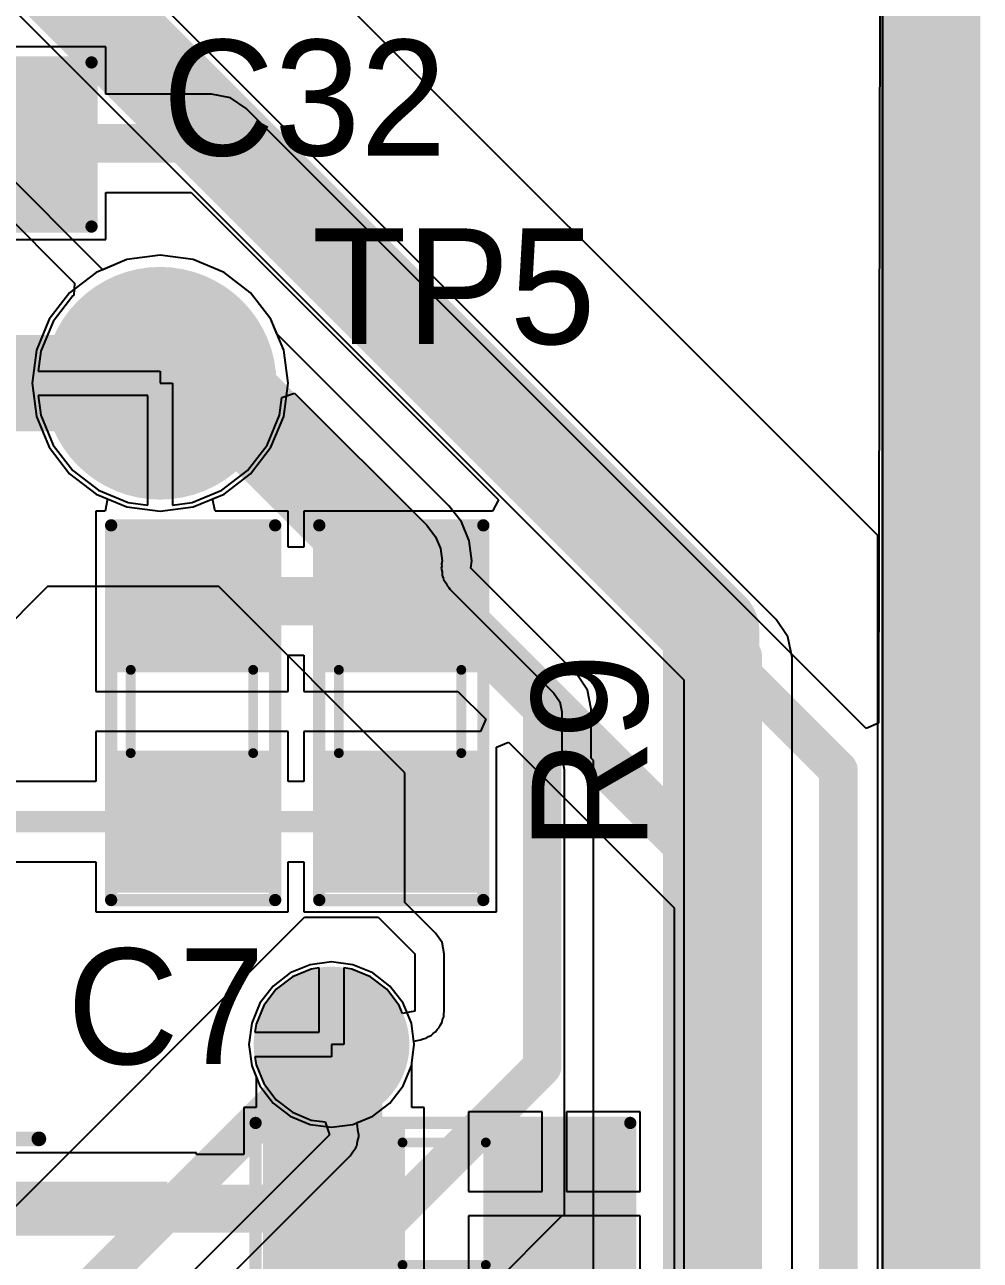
# Model space of a CAD drawing. Header units: millimetres. Extents: x -51 to 108, y 36 to 112.
# Drawn here: x 97.63 to 107.54, y 71.02 to 83.83 of the extents above; entities that cross this region are included whole.
import ezdxf

# ---------------------------------------------------------------- set-up
doc = ezdxf.new("R2010")
doc.units = ezdxf.units.MM
for name, color, linetype in [('BottomLayer', 5, 'Continuous'), ('BottomSolder', 6, 'Continuous'), ('InternalPlane1', 76, 'Continuous'), ('MidLayer1', 16, 'Continuous'), ('PadHoleLayer', 156, 'Continuous'), ('TopLayer', 1, 'Continuous'), ('TopOverlay', 2, 'Continuous'), ('TopSolder', 216, 'Continuous'), ('ViaHoleLayer', 16, 'Continuous')]:
    doc.layers.add(name, color=color, linetype=linetype)

# ---------------------------------------------------------------- blocks, each defined once
blk = doc.blocks.new('SM_0805_5')
at = {"layer": 'TopLayer'}
for points in [[(-1.778, -0.6985), (-0.508, -0.6985), (-1.778, 0.6985), (-0.508, 0.6985)], [(0.508, -0.6985), (1.778, -0.6985), (0.508, 0.6985), (1.778, 0.6985)]]:
    blk.add_solid(points, dxfattribs=at)
at = {"layer": 'TopOverlay'}
for points, const_width in [([(-1.9558, 0.8382), (1.9304, 0.8382)], 0.127), ([(-1.9558, -0.8635999999999999), (-1.9558, 0.8382)], 0.127), ([(1.9304, -0.8635999999999999), (1.9304, 0.8382)], 0.127), ([(-0.4318, 0.635), (0.4318, 0.635)], 0.1016), ([(-0.4318, -0.635), (0.4318, -0.635)], 0.1016), ([(-1.9558, -0.8635999999999999), (1.9304, -0.8635999999999999)], 0.127)]:
    blk.add_lwpolyline(points, dxfattribs=dict(at, const_width=const_width))
for points, const_width in [([(-1.98755, 0.8382, 1), (-1.92405, 0.8382, 1)], 0.0635), ([(-1.98755, 0.8382, 1), (-1.92405, 0.8382, 1)], 0.0635), ([(1.89865, 0.8382, 1), (1.96215, 0.8382, 1)], 0.0635), ([(1.89865, 0.8382, 1), (1.96215, 0.8382, 1)], 0.0635), ([(-0.4572, 0.635, 1), (-0.4064, 0.635, 1)], 0.0508), ([(0.4064, 0.635, 1), (0.4572, 0.635, 1)], 0.0508), ([(-0.4572, -0.635, 1), (-0.4064, -0.635, 1)], 0.0508), ([(0.4064, -0.635, 1), (0.4572, -0.635, 1)], 0.0508), ([(-1.98755, -0.8635999999999999, 1), (-1.92405, -0.8635999999999999, 1)], 0.0635), ([(-1.98755, -0.8635999999999999, 1), (-1.92405, -0.8635999999999999, 1)], 0.0635), ([(1.89865, -0.8635999999999999, 1), (1.96215, -0.8635999999999999, 1)], 0.0635), ([(1.89865, -0.8635999999999999, 1), (1.96215, -0.8635999999999999, 1)], 0.0635)]:
    blk.add_lwpolyline(points, format="xyb", close=True, dxfattribs=dict(at, const_width=const_width))
at = {"layer": 'TopSolder'}
for points in [[(-1.8796, -0.8000999999999999), (-0.4064, -0.8000999999999999), (-1.8796, 0.8000999999999999), (-0.4064, 0.8000999999999999)], [(0.4064, -0.8000999999999999), (1.8796, -0.8000999999999999), (0.4064, 0.8000999999999999), (1.8796, 0.8000999999999999)]]:
    blk.add_solid(points, dxfattribs=at)
blk = doc.blocks.new('SM_0805_7')
at = {"layer": 'TopLayer'}
for points in [[(-1.778, -0.6985), (-0.508, -0.6985), (-1.778, 0.6985), (-0.508, 0.6985)], [(0.508, -0.6985), (1.778, -0.6985), (0.508, 0.6985), (1.778, 0.6985)]]:
    blk.add_solid(points, dxfattribs=at)
at = {"layer": 'TopOverlay'}
for points, const_width in [([(-1.9558, 0.8382), (1.9304, 0.8382)], 0.127), ([(-1.9558, 0.8382), (-1.9558, -0.8635999999999999)], 0.127), ([(1.9304, 0.8382), (1.9304, -0.8635999999999999)], 0.127), ([(-0.4318, 0.635), (0.4318, 0.635)], 0.1016), ([(-0.4318, -0.635), (0.4318, -0.635)], 0.1016), ([(-1.9558, -0.8635999999999999), (1.9304, -0.8635999999999999)], 0.127)]:
    blk.add_lwpolyline(points, dxfattribs=dict(at, const_width=const_width))
for points, const_width in [([(-1.98755, 0.8382, 1), (-1.92405, 0.8382, 1)], 0.0635), ([(-1.98755, 0.8382, 1), (-1.92405, 0.8382, 1)], 0.0635), ([(1.89865, 0.8382, 1), (1.96215, 0.8382, 1)], 0.0635), ([(1.89865, 0.8382, 1), (1.96215, 0.8382, 1)], 0.0635), ([(-0.4572, 0.635, 1), (-0.4064, 0.635, 1)], 0.0508), ([(0.4064, 0.635, 1), (0.4572, 0.635, 1)], 0.0508), ([(-0.4572, -0.635, 1), (-0.4064, -0.635, 1)], 0.0508), ([(0.4064, -0.635, 1), (0.4572, -0.635, 1)], 0.0508), ([(-1.98755, -0.8635999999999999, 1), (-1.92405, -0.8635999999999999, 1)], 0.0635), ([(-1.98755, -0.8635999999999999, 1), (-1.92405, -0.8635999999999999, 1)], 0.0635), ([(1.89865, -0.8635999999999999, 1), (1.96215, -0.8635999999999999, 1)], 0.0635), ([(1.89865, -0.8635999999999999, 1), (1.96215, -0.8635999999999999, 1)], 0.0635)]:
    blk.add_lwpolyline(points, format="xyb", close=True, dxfattribs=dict(at, const_width=const_width))
at = {"layer": 'TopSolder'}
for points in [[(-1.8796, -0.8000999999999999), (-0.4064, -0.8000999999999999), (-1.8796, 0.8000999999999999), (-0.4064, 0.8000999999999999)], [(0.4064, -0.8000999999999999), (1.8796, -0.8000999999999999), (0.4064, 0.8000999999999999), (1.8796, 0.8000999999999999)]]:
    blk.add_solid(points, dxfattribs=at)
blk = doc.blocks.new('SM_0805_32')
at = {"layer": 'TopLayer'}
for points in [[(-1.778, -0.6985), (-0.508, -0.6985), (-1.778, 0.6985), (-0.508, 0.6985)], [(0.508, -0.6985), (1.778, -0.6985), (0.508, 0.6985), (1.778, 0.6985)]]:
    blk.add_solid(points, dxfattribs=at)
at = {"layer": 'TopOverlay'}
for points, const_width in [([(-1.9558, 0.8382), (1.9304, 0.8382)], 0.127), ([(-1.9558, -0.8635999999999999), (-1.9558, 0.8382)], 0.127), ([(1.9304, -0.8635999999999999), (1.9304, 0.8382)], 0.127), ([(-0.4318, 0.635), (0.4318, 0.635)], 0.1016), ([(-0.4318, -0.635), (0.4318, -0.635)], 0.1016), ([(-1.9558, -0.8635999999999999), (1.9304, -0.8635999999999999)], 0.127)]:
    blk.add_lwpolyline(points, dxfattribs=dict(at, const_width=const_width))
for points, const_width in [([(-1.98755, 0.8382, 1), (-1.92405, 0.8382, 1)], 0.0635), ([(-1.98755, 0.8382, 1), (-1.92405, 0.8382, 1)], 0.0635), ([(1.89865, 0.8382, 1), (1.96215, 0.8382, 1)], 0.0635), ([(1.89865, 0.8382, 1), (1.96215, 0.8382, 1)], 0.0635), ([(-0.4572, 0.635, 1), (-0.4064, 0.635, 1)], 0.0508), ([(0.4064, 0.635, 1), (0.4572, 0.635, 1)], 0.0508), ([(-0.4572, -0.635, 1), (-0.4064, -0.635, 1)], 0.0508), ([(0.4064, -0.635, 1), (0.4572, -0.635, 1)], 0.0508), ([(-1.98755, -0.8635999999999999, 1), (-1.92405, -0.8635999999999999, 1)], 0.0635), ([(-1.98755, -0.8635999999999999, 1), (-1.92405, -0.8635999999999999, 1)], 0.0635), ([(1.89865, -0.8635999999999999, 1), (1.96215, -0.8635999999999999, 1)], 0.0635), ([(1.89865, -0.8635999999999999, 1), (1.96215, -0.8635999999999999, 1)], 0.0635)]:
    blk.add_lwpolyline(points, format="xyb", close=True, dxfattribs=dict(at, const_width=const_width))
at = {"layer": 'TopSolder'}
for points in [[(-1.8796, -0.8000999999999999), (-0.4064, -0.8000999999999999), (-1.8796, 0.8000999999999999), (-0.4064, 0.8000999999999999)], [(0.4064, -0.8000999999999999), (1.8796, -0.8000999999999999), (0.4064, 0.8000999999999999), (1.8796, 0.8000999999999999)]]:
    blk.add_solid(points, dxfattribs=at)
blk = doc.blocks.new('SM_0805_77')
at = {"layer": 'TopLayer'}
for points in [[(-1.778, -0.6985), (-0.508, -0.6985), (-1.778, 0.6985), (-0.508, 0.6985)], [(0.508, -0.6985), (1.778, -0.6985), (0.508, 0.6985), (1.778, 0.6985)]]:
    blk.add_solid(points, dxfattribs=at)
at = {"layer": 'TopOverlay'}
for points, const_width in [([(-1.9558, 0.8382), (1.9304, 0.8382)], 0.127), ([(-1.9558, 0.8382), (-1.9558, -0.8635999999999999)], 0.127), ([(1.9304, 0.8382), (1.9304, -0.8635999999999999)], 0.127), ([(-0.4318, 0.635), (0.4318, 0.635)], 0.1016), ([(-0.4318, -0.635), (0.4318, -0.635)], 0.1016), ([(-1.9558, -0.8635999999999999), (1.9304, -0.8635999999999999)], 0.127)]:
    blk.add_lwpolyline(points, dxfattribs=dict(at, const_width=const_width))
for points, const_width in [([(-1.98755, 0.8382, 1), (-1.92405, 0.8382, 1)], 0.0635), ([(-1.98755, 0.8382, 1), (-1.92405, 0.8382, 1)], 0.0635), ([(1.89865, 0.8382, 1), (1.96215, 0.8382, 1)], 0.0635), ([(1.89865, 0.8382, 1), (1.96215, 0.8382, 1)], 0.0635), ([(-0.4572, 0.635, 1), (-0.4064, 0.635, 1)], 0.0508), ([(0.4064, 0.635, 1), (0.4572, 0.635, 1)], 0.0508), ([(-0.4572, -0.635, 1), (-0.4064, -0.635, 1)], 0.0508), ([(0.4064, -0.635, 1), (0.4572, -0.635, 1)], 0.0508), ([(-1.98755, -0.8635999999999999, 1), (-1.92405, -0.8635999999999999, 1)], 0.0635), ([(-1.98755, -0.8635999999999999, 1), (-1.92405, -0.8635999999999999, 1)], 0.0635), ([(1.89865, -0.8635999999999999, 1), (1.96215, -0.8635999999999999, 1)], 0.0635), ([(1.89865, -0.8635999999999999, 1), (1.96215, -0.8635999999999999, 1)], 0.0635)]:
    blk.add_lwpolyline(points, format="xyb", close=True, dxfattribs=dict(at, const_width=const_width))
at = {"layer": 'TopSolder'}
for points in [[(-1.8796, -0.8000999999999999), (-0.4064, -0.8000999999999999), (-1.8796, 0.8000999999999999), (-0.4064, 0.8000999999999999)], [(0.4064, -0.8000999999999999), (1.8796, -0.8000999999999999), (0.4064, 0.8000999999999999), (1.8796, 0.8000999999999999)]]:
    blk.add_solid(points, dxfattribs=at)
blk = doc.blocks.new('TP1_98')
at = {"layer": 'BottomLayer', "const_width": 1.016}
blk.add_lwpolyline([(-0.508, 0, 1), (0.508, 0, 1)], format="xyb", close=True, dxfattribs=at)
at = {"layer": 'BottomSolder', "const_width": 1.1176}
blk.add_lwpolyline([(-0.5588, 0, 1), (0.5588, 0, 1)], format="xyb", close=True, dxfattribs=at)
at = {"layer": 'InternalPlane1', "const_width": 0.9524999999999999}
blk.add_lwpolyline([(-0.47625, 0, 1), (0.47625, 0, 1)], format="xyb", close=True, dxfattribs=at)
at = {"layer": 'MidLayer1', "const_width": 1.016}
blk.add_lwpolyline([(-0.508, 0, 1), (0.508, 0, 1)], format="xyb", close=True, dxfattribs=at)
at = {"layer": 'PadHoleLayer', "const_width": 0.4445}
blk.add_lwpolyline([(-0.22225, 0, 1), (0.22225, 0, 1)], format="xyb", close=True, dxfattribs=at)
at = {"layer": 'TopLayer', "const_width": 1.016}
blk.add_lwpolyline([(-0.508, 0, 1), (0.508, 0, 1)], format="xyb", close=True, dxfattribs=at)
at = {"layer": 'TopOverlay'}
for points, const_width in [([(1.1178794, 0, 1), (-1.1178794, 0, 1)], 0.1778), ([(-1.1623294, 0, 1), (-1.0734294, 0, 1)], 0.0889), ([(1.0734294, 0, 1), (1.1623294, 0, 1)], 0.0889)]:
    blk.add_lwpolyline(points, format="xyb", close=True, dxfattribs=dict(at, const_width=const_width))
at = {"layer": 'TopSolder', "const_width": 1.1176}
blk.add_lwpolyline([(-0.5588, 0, 1), (0.5588, 0, 1)], format="xyb", close=True, dxfattribs=at)
blk = doc.blocks.new('D8_101')
at = {"layer": 'TopLayer'}
for points in [[(-3.4544, 1.6256), (-1.4732, 1.6256), (-3.4544, 2.1844), (-1.4732, 2.1844)], [(1.4732, 1.6256), (3.4544, 1.6256), (1.4732, 2.1844), (3.4544, 2.1844)], [(-3.4544, 0.3556), (-1.4732, 0.3556), (-3.4544, 0.9144), (-1.4732, 0.9144)], [(1.4732, 0.3556), (3.4544, 0.3556), (1.4732, 0.9144), (3.4544, 0.9144)], [(-3.4544, -0.9144), (-1.4732, -0.9144), (-3.4544, -0.3556), (-1.4732, -0.3556)], [(1.4732, -0.9144), (3.4544, -0.9144), (1.4732, -0.3556), (3.4544, -0.3556)], [(-3.4544, -2.1844), (-1.4732, -2.1844), (-3.4544, -1.6256), (-1.4732, -1.6256)], [(1.4732, -2.1844), (3.4544, -2.1844), (1.4732, -1.6256), (3.4544, -1.6256)]]:
    blk.add_solid(points, dxfattribs=at)
at = {"layer": 'TopOverlay'}
for p, q in [((-3.0353, 3.39479128), (-2.18890596, 2.54839724)), ((-3.0353, 2.54839724), (-2.18890596, 3.39479128)), ((-2.61210298, 2.54839724), (-2.61210298, 3.39479128)), ((-3.0353, 2.97159426), (-2.18890596, 2.97159426))]:
    blk.add_line(p, q, dxfattribs=at)
at = {"layer": 'TopOverlay', "const_width": 0.1524}
for points in [[(-2.1209, 2.6289), (2.1209, 2.6289)], [(-2.1209, -2.6289), (2.1209, -2.6289)]]:
    blk.add_lwpolyline(points, dxfattribs=at)
at = {"layer": 'TopOverlay', "const_width": 0.0762}
for points in [[(-2.159, 2.6289, 1), (-2.0828, 2.6289, 1)], [(2.0828, 2.6289, 1), (2.159, 2.6289, 1)], [(-2.159, -2.6289, 1), (-2.0828, -2.6289, 1)], [(2.0828, -2.6289, 1), (2.159, -2.6289, 1)]]:
    blk.add_lwpolyline(points, format="xyb", close=True, dxfattribs=at)
at = {"layer": 'TopSolder'}
for points in [[(-3.4544, 1.6256), (-1.4732, 1.6256), (-3.4544, 2.1844), (-1.4732, 2.1844)], [(1.4732, 1.6256), (3.4544, 1.6256), (1.4732, 2.1844), (3.4544, 2.1844)], [(-3.4544, 0.3556), (-1.4732, 0.3556), (-3.4544, 0.9144), (-1.4732, 0.9144)], [(1.4732, 0.3556), (3.4544, 0.3556), (1.4732, 0.9144), (3.4544, 0.9144)], [(-3.4544, -0.9144), (-1.4732, -0.9144), (-3.4544, -0.3556), (-1.4732, -0.3556)], [(1.4732, -0.9144), (3.4544, -0.9144), (1.4732, -0.3556), (3.4544, -0.3556)], [(-3.4544, -2.1844), (-1.4732, -2.1844), (-3.4544, -1.6256), (-1.4732, -1.6256)], [(1.4732, -2.1844), (3.4544, -2.1844), (1.4732, -1.6256), (3.4544, -1.6256)]]:
    blk.add_solid(points, dxfattribs=at)

msp = doc.modelspace()

# ---------------------------------------------------------------- linework, layer by layer
at = {"layer": 'BottomLayer'}
for p, q in [((106.5276, 88.29039999999999), (106.5276, 59.3598)), ((105.42552702, 77.66332702), (96.78952702, 86.29932701999999)), ((96.16071953999999, 85.34202642), (104.46822642, 77.03451953999999)), ((98.69105483999999, 81.39372596), (98.3709234, 81.26112271999999)), ((99.0346, 81.43895574), (98.69105483999999, 81.39372596)), ((99.37814515999999, 81.39372596), (99.0346, 81.43895574)), ((99.6982766, 81.26112271999999), (99.37814515999999, 81.39372596)), ((98.3709234, 81.26112271999999), (98.09601665999999, 81.05018333999999)), ((99.97318333999999, 81.05018333999999), (99.6982766, 81.26112271999999)), ((98.09601665999999, 81.05018333999999), (97.88507727999999, 80.7752766)), ((100.18412272, 80.7752766), (99.97318333999999, 81.05018333999999)), ((97.88507727999999, 80.7752766), (97.75247404, 80.45514516)), ((100.31672596, 80.45514516), (100.18412272, 80.7752766)), ((97.75247404, 80.45514516), (97.70724426, 80.1116)), ((100.36195574, 80.1116), (100.31672596, 80.45514516)), ((97.70724426, 80.1116), (97.75247404, 79.76805483999999)), ((100.31672596, 79.76805483999999), (100.36195574, 80.1116)), ((97.75247404, 79.76805483999999), (97.88507727999999, 79.4479234)), ((100.18412272, 79.4479234), (100.31672596, 79.76805483999999)), ((97.88507727999999, 79.4479234), (98.09601665999999, 79.17301666)), ((99.97318333999999, 79.17301666), (100.18412272, 79.4479234)), ((98.09601665999999, 79.17301666), (98.3709234, 78.96207728)), ((99.6982766, 78.96207728), (99.97318333999999, 79.17301666)), ((98.3709234, 78.96207728), (98.69105483999999, 78.82947404)), ((99.37814515999999, 78.82947404), (99.6982766, 78.96207728)), ((98.69105483999999, 78.82947404), (99.0346, 78.78424426)), ((99.0346, 78.78424426), (99.37814515999999, 78.82947404)), ((105.54708634, 77.48139952), (105.42552702, 77.66332702)), ((105.58977358, 77.26679999999999), (105.54708634, 77.48139952)), ((105.58977358, 59.3344), (105.58977358, 77.26679999999999)), ((104.46822642, 77.03451953999999), (104.46822642, 59.3344)), ((100.5907056, 74.08172128), (100.38393436, 73.99607248)), ((100.8126, 74.11093382), (100.5907056, 74.08172128)), ((101.0344944, 74.08172128), (100.8126, 74.11093382)), ((101.24126564, 73.99607248), (101.0344944, 74.08172128)), ((100.38393436, 73.99607248), (100.20637312, 73.85982688)), ((101.41882688, 73.85982688), (101.24126564, 73.99607248)), ((100.20637312, 73.85982688), (100.07012752, 73.68226564)), ((101.55507248, 73.68226564), (101.41882688, 73.85982688)), ((100.07012752, 73.68226564), (99.98447872, 73.4754944)), ((101.64072128, 73.4754944), (101.55507248, 73.68226564)), ((99.98447872, 73.4754944), (99.95526618, 73.25359999999999)), ((101.66993382, 73.25359999999999), (101.64072128, 73.4754944)), ((99.95526618, 73.25359999999999), (99.98447872, 73.0317056)), ((101.64072128, 73.0317056), (101.66993382, 73.25359999999999)), ((99.98447872, 73.0317056), (100.07012752, 72.82493436)), ((101.55507248, 72.82493436), (101.64072128, 73.0317056)), ((100.07012752, 72.82493436), (100.20637312, 72.64737312)), ((101.41882688, 72.64737312), (101.55507248, 72.82493436)), ((100.20637312, 72.64737312), (100.38393436, 72.51112752)), ((101.24126564, 72.51112752), (101.41882688, 72.64737312)), ((100.38393436, 72.51112752), (100.5907056, 72.42547872)), ((100.5907056, 72.42547872), (100.8126, 72.39626618)), ((100.8126, 72.39626618), (101.0344944, 72.42547872)), ((101.0344944, 72.42547872), (101.24126564, 72.51112752))]:
    msp.add_line(p, q, dxfattribs=at)
at = {"layer": 'BottomLayer', "const_width": 0.499999}
for points in [[(96.393, 85.9028), (105.029, 77.26679999999999)], [(105.029, 50.2666), (105.029, 77.26679999999999)]]:
    msp.add_lwpolyline(points, dxfattribs=at)
at = {"layer": 'BottomLayer'}
for points, const_width in [([(104.90400152, 77.26679999999999, 1), (105.15399848, 77.26679999999999, 1)], 0.2499995), ([(104.90400152, 77.26679999999999, 1), (105.15399848, 77.26679999999999, 1)], 0.2499995), ([(100.53759928, 73.25359999999999, 1), (101.08760072, 73.25359999999999, 1)], 0.5499989)]:
    msp.add_lwpolyline(points, format="xyb", close=True, dxfattribs=dict(at, const_width=const_width))
at = {"layer": 'BottomSolder', "const_width": 0.6515989}
msp.add_lwpolyline([(100.48679928, 73.25359999999999, 1), (101.13840072, 73.25359999999999, 1)], format="xyb", close=True, dxfattribs=at)
at = {"layer": 'InternalPlane1'}
msp.add_line((106.52312198, 88.25713361999999), (106.52312198, 59.35795596), dxfattribs=at)
at = {"layer": 'InternalPlane1', "const_width": 1.016}
msp.add_lwpolyline([(107.0335807, 42.22689039999999), (107.0335807, 88.32896989999999)], dxfattribs=at)
at = {"layer": 'InternalPlane1', "const_width": 0.8079993999999999}
msp.add_lwpolyline([(100.4086003, 73.25359999999999, 1), (101.2165997, 73.25359999999999, 1)], format="xyb", close=True, dxfattribs=at)
at = {"layer": 'MidLayer1'}
for p, q in [((94.3356, 90.678), (105.664, 79.3496)), ((98.44047114, 81.28992885999999), (92.0242, 87.7062)), ((97.28122275999999, 82.0166), (98.14651694, 81.15130581999999)), ((98.69105483999999, 81.39372596), (98.44047114, 81.28992885999999)), ((99.0346, 81.43895574), (98.69105483999999, 81.39372596)), ((99.37814515999999, 81.39372596), (99.0346, 81.43895574)), ((99.6982766, 81.26112271999999), (99.37814515999999, 81.39372596)), ((99.97318333999999, 81.05018333999999), (99.6982766, 81.26112271999999)), ((98.14651694, 81.15130581999999), (98.13821114, 81.02457505999999)), ((98.12882583999999, 81.01737415999999), (97.92525753999999, 80.75207877999999)), ((98.13821114, 81.02457505999999), (98.12882583999999, 81.01737415999999)), ((100.18412272, 80.7752766), (99.97318333999999, 81.05018333999999)), ((97.92525753999999, 80.75207877999999), (97.7972898, 80.44313604)), ((100.2462562, 80.62527435999999), (100.18412272, 80.7752766)), ((102.03086528, 78.84066528), (100.2462562, 80.62527435999999)), ((97.7972898, 80.44313604), (97.77036326, 80.23859999999999)), ((97.77036326, 80.23859999999999), (99.0346, 80.23859999999999)), ((99.0346, 80.23859999999999), (99.0346, 80.1116)), ((99.0346, 80.1116), (99.16159999999999, 80.1116)), ((99.16159999999999, 80.1116), (99.16159999999999, 78.84736326)), ((98.90759999999999, 79.9846), (97.77036326, 79.9846)), ((97.77036326, 79.9846), (97.7972898, 79.78006395999999)), ((98.90759999999999, 78.84736326), (98.90759999999999, 79.9846)), ((100.2719102, 79.78006395999999), (100.29603512, 79.96331226)), ((100.29603512, 79.96331226), (100.43012426, 80.0088316)), ((100.43012426, 80.0088316), (101.80041108, 78.63854223999999)), ((97.7972898, 79.78006395999999), (97.92525753999999, 79.47112122)), ((100.14394246, 79.47112122), (100.2719102, 79.78006395999999)), ((97.92525753999999, 79.47112122), (98.12882583999999, 79.20582583999999)), ((99.94037415999999, 79.20582583999999), (100.14394246, 79.47112122)), ((105.664, 79.3496), (106.4768, 78.5368)), ((98.12882583999999, 79.20582583999999), (98.39412121999999, 79.00225754)), ((99.67507877999999, 79.00225754), (99.94037415999999, 79.20582583999999)), ((98.39412121999999, 79.00225754), (98.70306396, 78.8742898)), ((99.36613604, 78.8742898), (99.67507877999999, 79.00225754)), ((98.70306396, 78.8742898), (98.90759999999999, 78.84736326)), ((99.16159999999999, 78.84736326), (99.36613604, 78.8742898)), ((102.15909718, 78.67355106), (102.03086528, 78.84066528)), ((101.80041108, 78.63854223999999), (101.89191204, 78.51929177999999)), ((102.23970662, 78.47894133999999), (102.15909718, 78.67355106)), ((101.89191204, 78.51929177999999), (101.94170112, 78.39909644)), ((102.26720212, 78.2701), (102.23970662, 78.47894133999999)), ((106.4768, 78.5368), (106.4768, 55.7022)), ((101.94170112, 78.39909644), (101.9586861, 78.27009491999999)), ((101.95526218, 78.21395075999999), (101.95132518, 78.194154)), ((101.95132518, 78.194154), (101.95913568, 78.15489576)), ((101.9586861, 78.27009491999999), (101.95394392, 78.23407517999999)), ((101.95394392, 78.23407517999999), (101.95526218, 78.21395075999999)), ((102.25720468, 78.194154), (102.26720212, 78.2701)), ((103.35747934, 77.09387934), (102.25720468, 78.194154)), ((101.95913568, 78.15489576), (101.96175188, 78.11498474)), ((101.96175188, 78.11498474), (101.9706749, 78.09688978)), ((101.9706749, 78.09688978), (101.9746119, 78.07710064)), ((101.9746119, 78.07710064), (101.99683944, 78.0438368)), ((101.99683944, 78.0438368), (102.01453816, 78.00794406)), ((97.86619999999999, 78.0034), (97.282, 77.41919999999999)), ((99.6442, 78.0034), (97.86619999999999, 78.0034)), ((101.5746, 76.073), (99.6442, 78.0034)), ((102.01453816, 78.00794406), (102.02970958, 77.99463954)), ((102.02970958, 77.99463954), (102.04091606, 77.97786792)), ((102.04091606, 77.97786792), (103.11989282, 76.89888862)), ((103.46798966, 76.92848977999999), (103.35747934, 77.09387934)), ((103.11989282, 76.89888862), (103.17985968, 76.80914025999999)), ((103.50679578, 76.73339999999999), (103.46798966, 76.92848977999999)), ((103.17985968, 76.80914025999999), (103.20091882, 76.70327306)), ((103.20091882, 76.70327306), (103.20091882, 76.22360422)), ((103.50679578, 76.22360422), (103.50679578, 76.73339999999999)), ((103.20091882, 76.22360422), (103.224203, 76.10655086)), ((103.5304, 76.19999999999999), (103.50679578, 76.22360422)), ((103.5304, 70.5614159), (103.5304, 76.19999999999999)), ((101.5746, 74.72757724), (101.5746, 76.073)), ((103.224203, 76.10655086), (103.22452304, 76.1060708)), ((103.22452304, 76.1060708), (103.22452304, 71.4756)), ((101.89248862, 74.40968862), (101.5746, 74.72757724)), ((96.93793921999999, 70.97913922), (100.5332, 74.5744)), ((100.5332, 74.5744), (101.2952, 74.5744)), ((101.2952, 74.5744), (101.6762, 74.1934)), ((101.95879278, 74.31045336), (101.89248862, 74.40968862)), ((101.9820795, 74.1934), (101.95879278, 74.31045336)), ((101.6762, 74.1934), (101.6762, 73.60149872)), ((101.98207696, 74.1933873), (101.9820795, 74.1934)), ((101.98207696, 73.60149872), (101.98207696, 74.1933873)), ((100.40713218, 73.95588968), (100.2391823, 73.8270177)), ((100.60271472, 74.03690298), (100.40713218, 73.95588968)), ((100.6856, 74.04781482), (100.60271472, 74.03690298)), ((100.6856, 73.3806), (100.6856, 74.04781482)), ((101.02248528, 74.03690298), (100.9396, 74.04781482)), ((100.9396, 74.04781482), (100.9396, 73.25359999999999)), ((101.21806782, 73.95588968), (101.02248528, 74.03690298)), ((101.3860177, 73.8270177), (101.21806782, 73.95588968)), ((100.2391823, 73.8270177), (100.11031032, 73.65906781999999)), ((101.51488968, 73.65906781999999), (101.3860177, 73.8270177)), ((100.11031032, 73.65906781999999), (100.02929702, 73.46348528)), ((101.5492, 73.57623842), (101.51488968, 73.65906781999999)), ((101.6762, 73.60149872), (101.5492, 73.57623842)), ((101.97619686, 73.57194074), (101.98207696, 73.60149872)), ((101.97619686, 73.54182141999999), (101.97619686, 73.57194074)), ((100.02929702, 73.46348528), (100.01838518, 73.3806)), ((101.90922468, 73.41025958), (101.93052766, 73.43156001999999)), ((101.93052766, 73.43156001999999), (101.94205926, 73.45940096)), ((101.94205926, 73.45940096), (101.95879278, 73.48444536)), ((101.95879278, 73.48444536), (101.96467034, 73.51399318)), ((101.96467034, 73.51399318), (101.97619686, 73.54182141999999)), ((100.01838518, 73.3806), (100.6856, 73.3806)), ((101.66547104, 73.2874963), (101.73586968, 73.30149931999999)), ((101.73586968, 73.30149931999999), (101.76370046, 73.31302837999999)), ((101.76370046, 73.31302837999999), (101.79325336, 73.31890594)), ((101.79325336, 73.31890594), (101.81830792, 73.33564708)), ((101.81830792, 73.33564708), (101.84613108, 73.34717106)), ((101.84613108, 73.34717106), (101.86742644, 73.36846641999999)), ((101.86742644, 73.36846641999999), (101.89248862, 73.3852101)), ((101.89248862, 73.3852101), (101.90922468, 73.41025958)), ((100.9396, 73.25359999999999), (100.8126, 73.25359999999999)), ((100.8126, 73.25359999999999), (100.8126, 73.1266)), ((101.64072128, 73.0317056), (101.66993382, 73.25359999999999)), ((101.66993382, 73.25359999999999), (101.66547104, 73.2874963)), ((100.8126, 73.1266), (100.01838518, 73.1266)), ((100.01838518, 73.1266), (100.02929702, 73.04371472)), ((100.02929702, 73.04371472), (100.11031032, 72.84813218)), ((101.55507248, 72.82493436), (101.64072128, 73.0317056)), ((100.11031032, 72.84813218), (100.2391823, 72.6801823)), ((101.41882688, 72.64737312), (101.55507248, 72.82493436)), ((100.2391823, 72.6801823), (100.40713218, 72.55131032)), ((100.40713218, 72.55131032), (100.60271472, 72.47029701999999)), ((101.24126564, 72.51112752), (101.41882688, 72.64737312)), ((100.60271472, 72.47029701999999), (100.7453154, 72.45152388)), ((100.7453154, 72.45152388), (100.7908322, 72.3174322)), ((101.07191368, 72.4409778), (101.24126564, 72.51112752)), ((101.08047856, 72.41575051999999), (101.07191368, 72.4409778)), ((101.0869835, 72.36633228), (101.08047856, 72.41575051999999)), ((100.7908322, 72.3174322), (94.2594, 65.786)), ((101.08315064, 72.24927129999999), (101.09605384, 72.29742462)), ((101.0967117, 72.3174322), (101.0869835, 72.36633228)), ((101.0947305, 72.3074754), (101.0967117, 72.3174322)), ((101.09605384, 72.29742462), (101.0947305, 72.3074754)), ((101.0348119, 72.14258622), (101.0651649, 72.18214164)), ((101.0651649, 72.18214164), (101.0677938, 72.19194858)), ((101.0677938, 72.19194858), (101.07342498, 72.20037884)), ((101.07342498, 72.20037884), (101.08315064, 72.24927129999999)), ((94.4756937, 65.56971899999999), (101.00712082, 72.10114358)), ((101.00712082, 72.10114358), (101.0348119, 72.14258622)), ((103.2002, 71.4756), (98.78059999999999, 67.056)), ((103.22452304, 71.4756), (103.2002, 71.4756))]:
    msp.add_line(p, q, dxfattribs=at)
for points, const_width in [([(92.83699999999999, 89.4588), (104.7496, 77.5462)], 1.00000054), ([(99.3902, 80.3402), (101.4603, 78.2701)], 1.00000054), ([(97.0534, 80.1116), (99.0346, 80.1116)], 1.00000054), ([(101.4603, 78.2701), (102.997, 76.73339999999999)], 0.3999992), ([(104.7496, 55.5498), (104.7496, 77.5462)], 1.00000054), ([(102.997, 73.02499999999999), (102.997, 76.73339999999999)], 0.3999992), ([(94.107, 66.5226), (100.8126, 73.2282)], 0.3999992), ([(100.8126, 73.2282), (100.8126, 73.25359999999999)], 0.3999992), ([(93.06559999999999, 63.0936), (102.997, 73.02499999999999)], 0.3999992)]:
    msp.add_lwpolyline(points, dxfattribs=dict(at, const_width=const_width))
for points, const_width in [([(99.14020049999999, 80.3402, 1), (99.6401995, 80.3402, 1)], 0.499999), ([(98.7846005, 80.1116, 1), (99.2845995, 80.1116, 1)], 0.499999), ([(101.2103005, 78.2701, 1), (101.7102995, 78.2701, 1)], 0.499999), ([(101.3603002, 78.2701, 1), (101.5602998, 78.2701, 1)], 0.1999996), ([(104.4996005, 77.5462, 1), (104.9995995, 77.5462, 1)], 0.499999), ([(104.4996005, 77.5462, 1), (104.9995995, 77.5462, 1)], 0.499999), ([(102.8970002, 76.73339999999999, 1), (103.0969998, 76.73339999999999, 1)], 0.1999996), ([(102.8970002, 76.73339999999999, 1), (103.0969998, 76.73339999999999, 1)], 0.1999996), ([(100.53759928, 73.25359999999999, 1), (101.08760072, 73.25359999999999, 1)], 0.5499989), ([(100.7126002, 73.25359999999999, 1), (100.9125998, 73.25359999999999, 1)], 0.1999996), ([(100.7126002, 73.2282, 1), (100.9125998, 73.2282, 1)], 0.1999996), ([(100.7126002, 73.2282, 1), (100.9125998, 73.2282, 1)], 0.1999996), ([(102.8970002, 73.02499999999999, 1), (103.0969998, 73.02499999999999, 1)], 0.1999996), ([(102.8970002, 73.02499999999999, 1), (103.0969998, 73.02499999999999, 1)], 0.1999996)]:
    msp.add_lwpolyline(points, format="xyb", close=True, dxfattribs=dict(at, const_width=const_width))
at = {"layer": 'TopLayer'}
for p, q in [((106.50732064, 88.75000284), (106.48419394, 76.58517067999999)), ((98.4709994, 83.59929939999999), (96.85181544, 83.59929939999999)), ((98.4709994, 83.11059578), (98.4709994, 83.59929939999999)), ((99.568, 83.11059578), (98.4709994, 83.11059578)), ((99.76308978, 83.07178966), (99.568, 83.11059578)), ((99.92847934, 82.96127933999999), (99.76308978, 83.07178966)), ((106.35709234, 76.53266633999999), (99.92847934, 82.96127933999999)), ((98.4709994, 81.60230059999999), (98.4709994, 82.09100422)), ((98.4709994, 82.09100422), (99.35683709999999, 82.09100422)), ((99.35683709999999, 82.09100422), (102.54370906, 78.90413226)), ((96.85181544, 81.60230059999999), (98.4709994, 81.60230059999999)), ((98.69105483999999, 81.39372596), (98.3709234, 81.26112271999999)), ((99.0346, 81.43895574), (98.69105483999999, 81.39372596)), ((99.37814515999999, 81.39372596), (99.0346, 81.43895574)), ((99.6982766, 81.26112271999999), (99.37814515999999, 81.39372596)), ((98.3709234, 81.26112271999999), (98.09601665999999, 81.05018333999999)), ((99.97318333999999, 81.05018333999999), (99.6982766, 81.26112271999999)), ((98.09601665999999, 81.05018333999999), (97.88507727999999, 80.7752766)), ((100.18412272, 80.7752766), (99.97318333999999, 81.05018333999999)), ((97.88507727999999, 80.7752766), (97.75247404, 80.45514516)), ((100.31672596, 80.45514516), (100.18412272, 80.7752766)), ((97.75247404, 80.45514516), (97.70724426, 80.1116)), ((100.36195574, 80.1116), (100.31672596, 80.45514516)), ((97.70724426, 80.1116), (97.75247404, 79.76805483999999)), ((100.31672596, 79.76805483999999), (100.36195574, 80.1116)), ((97.75247404, 79.76805483999999), (97.88507727999999, 79.4479234)), ((100.18412272, 79.4479234), (100.31672596, 79.76805483999999)), ((97.88507727999999, 79.4479234), (98.09601665999999, 79.17301666)), ((99.97318333999999, 79.17301666), (100.18412272, 79.4479234)), ((98.09601665999999, 79.17301666), (98.3709234, 78.96207728)), ((99.6982766, 78.96207728), (99.97318333999999, 79.17301666)), ((98.3709234, 78.96207728), (98.48940678, 78.91299939999999)), ((99.57979322, 78.91299939999999), (99.6982766, 78.96207728)), ((98.48940678, 78.91299939999999), (98.46414394, 78.7859994)), ((99.60505606, 78.7859994), (99.57979322, 78.91299939999999)), ((102.54370906, 78.90413226), (102.48223598, 78.7859994)), ((98.46414394, 78.7859994), (98.36630059999999, 78.7859994)), ((98.36630059999999, 78.7859994), (98.36630059999999, 76.91600059999999)), ((100.3632994, 78.7859994), (99.60505606, 78.7859994)), ((100.3632994, 78.41177358), (100.3632994, 78.7859994)), ((102.48223598, 78.7859994), (100.5253006, 78.7859994)), ((100.5253006, 78.7859994), (100.5253006, 78.41177358)), ((100.5253006, 78.41177358), (100.3632994, 78.41177358)), ((100.3632994, 76.91600059999999), (100.3632994, 77.29022642)), ((100.3632994, 77.29022642), (100.5253006, 77.29022642)), ((100.5253006, 77.29022642), (100.5253006, 76.91600059999999)), ((98.36630059999999, 76.91600059999999), (100.3632994, 76.91600059999999)), ((100.5253006, 76.91600059999999), (102.12294536, 76.91600059999999)), ((102.12294536, 76.91600059999999), (102.41194656, 76.6269994)), ((102.41194656, 76.6269994), (102.35934062, 76.4999994)), ((106.48419394, 76.58517067999999), (106.35709234, 76.53266633999999)), ((100.3632994, 76.4999994), (98.36630059999999, 76.4999994)), ((98.36630059999999, 76.4999994), (98.36630059999999, 75.98303066)), ((100.3632994, 75.98303066), (100.3632994, 76.4999994)), ((102.35934062, 76.4999994), (100.5253006, 76.4999994)), ((100.5253006, 76.4999994), (100.5253006, 75.98303066)), ((102.5222994, 76.33704062), (102.6492994, 76.38964656)), ((102.6492994, 76.38964656), (104.36662642, 74.67231953999999)), ((102.5222994, 74.6300006), (102.5222994, 76.33704062)), ((98.36630059999999, 75.98303066), (95.8596, 75.98303066)), ((100.5253006, 75.98303066), (100.3632994, 75.98303066)), ((96.03275434, 75.14696934), (98.36630059999999, 75.14696934)), ((98.36630059999999, 75.14696934), (98.36630059999999, 74.6300006)), ((100.3632994, 74.6300006), (100.3632994, 75.14696934)), ((100.3632994, 75.14696934), (100.5253006, 75.14696934)), ((100.5253006, 75.14696934), (100.5253006, 74.6300006)), ((98.36630059999999, 74.6300006), (100.3632994, 74.6300006)), ((100.5253006, 74.6300006), (102.5222994, 74.6300006)), ((104.36662642, 74.67231953999999), (104.36662642, 67.41528045999999)), ((100.5907056, 74.08172128), (100.38393436, 73.99607248)), ((100.8126, 74.11093382), (100.5907056, 74.08172128)), ((101.0344944, 74.08172128), (100.8126, 74.11093382)), ((101.24126564, 73.99607248), (101.0344944, 74.08172128)), ((100.38393436, 73.99607248), (100.20637312, 73.85982688)), ((101.41882688, 73.85982688), (101.24126564, 73.99607248)), ((100.20637312, 73.85982688), (100.07012752, 73.68226564)), ((101.55507248, 73.68226564), (101.41882688, 73.85982688)), ((100.07012752, 73.68226564), (99.98447872, 73.4754944)), ((101.64072128, 73.4754944), (101.55507248, 73.68226564)), ((99.98447872, 73.4754944), (99.95526618, 73.25359999999999)), ((101.66993382, 73.25359999999999), (101.64072128, 73.4754944)), ((99.95526618, 73.25359999999999), (99.98447872, 73.0317056)), ((101.64490212, 73.06346322), (101.66993382, 73.25359999999999)), ((101.64490212, 72.6010994), (101.64490212, 73.06346322)), ((99.98447872, 73.0317056), (100.03109788, 72.9191582)), ((100.03109788, 72.9191582), (100.03109788, 72.6010994)), ((100.03109788, 72.6010994), (99.9030006, 72.6010994)), ((99.9030006, 72.6010994), (99.9030006, 72.11257358)), ((101.7729994, 72.6010994), (101.64490212, 72.6010994)), ((101.7729994, 70.6041006), (101.7729994, 72.6010994)), ((102.997, 72.5551), (102.235, 72.5551)), ((102.235, 72.5551), (102.235, 71.72959999999999)), ((102.997, 71.72959999999999), (102.997, 72.5551)), ((104.013, 72.5551), (103.251, 72.5551)), ((103.251, 72.5551), (103.251, 71.72959999999999)), ((104.013, 71.72959999999999), (104.013, 72.5551)), ((99.41079939999999, 72.1311994), (96.82960059999999, 72.1311994)), ((99.41079939999999, 72.11257358), (99.41079939999999, 72.1311994)), ((99.9030006, 72.11257358), (99.41079939999999, 72.11257358)), ((102.235, 71.72959999999999), (102.997, 71.72959999999999)), ((103.251, 71.72959999999999), (104.013, 71.72959999999999)), ((104.013, 71.4756), (102.235, 71.4756)), ((102.235, 71.4756), (102.235, 70.6501)), ((104.013, 70.6501), (104.013, 71.4756))]:
    msp.add_line(p, q, dxfattribs=at)
for points, const_width in [([(97.536, 82.60079999999999), (99.568, 82.60079999999999)], 0.3999992), ([(99.568, 82.60079999999999), (106.0704, 76.0984)], 0.3999992), ([(99.36479999999999, 77.851), (101.5238, 77.851)], 0.499999), ([(101.5238, 77.851), (101.981, 77.851)], 0.499999), ([(101.981, 77.851), (104.9274, 74.9046)], 0.499999), ([(106.0704, 65.35419999999999), (106.0704, 76.0984)], 0.3999992), ([(95.8596, 75.565), (99.36479999999999, 75.565)], 0.21999956), ([(99.36479999999999, 75.565), (101.5238, 75.565)], 0.21999956), ([(104.9274, 67.18299999999999), (104.9274, 74.9046)], 0.499999), ([(100.8126, 73.25359999999999), (100.838, 73.2282)], 1.00000054), ([(100.838, 71.6026), (100.838, 73.2282)], 1.00000054), ([(103.124, 69.82459999999999), (103.124, 71.6026)], 1.00000054), ([(98.1202, 71.5518), (100.7872, 71.5518)], 0.499999), ([(100.7872, 71.5518), (100.838, 71.6026)], 0.499999)]:
    msp.add_lwpolyline(points, dxfattribs=dict(at, const_width=const_width))
for points, const_width in [([(97.4360002, 82.60079999999999, 1), (97.6359998, 82.60079999999999, 1)], 0.1999996), ([(99.46800019999999, 82.60079999999999, 1), (99.66799979999999, 82.60079999999999, 1)], 0.1999996), ([(99.46800019999999, 82.60079999999999, 1), (99.66799979999999, 82.60079999999999, 1)], 0.1999996), ([(99.23980152, 77.851, 1), (99.48979847999999, 77.851, 1)], 0.2499995), ([(101.39880152, 77.851, 1), (101.64879848, 77.851, 1)], 0.2499995), ([(101.39880152, 77.851, 1), (101.64879848, 77.851, 1)], 0.2499995), ([(101.85600152, 77.851, 1), (102.10599848, 77.851, 1)], 0.2499995), ([(101.85600152, 77.851, 1), (102.10599848, 77.851, 1)], 0.2499995), ([(105.9704002, 76.0984, 1), (106.1703998, 76.0984, 1)], 0.1999996), ([(105.9704002, 76.0984, 1), (106.1703998, 76.0984, 1)], 0.1999996), ([(99.30980138, 75.565, 1), (99.41979862, 75.565, 1)], 0.10999978), ([(99.30980138, 75.565, 1), (99.41979862, 75.565, 1)], 0.10999978), ([(101.46880138, 75.565, 1), (101.57879862, 75.565, 1)], 0.10999978), ([(104.80240152, 74.9046, 1), (105.05239848, 74.9046, 1)], 0.2499995), ([(104.80240152, 74.9046, 1), (105.05239848, 74.9046, 1)], 0.2499995), ([(100.53759928, 73.25359999999999, 1), (101.08760072, 73.25359999999999, 1)], 0.5499989), ([(100.5626005, 73.25359999999999, 1), (101.0625995, 73.25359999999999, 1)], 0.499999), ([(100.5880005, 73.2282, 1), (101.0879995, 73.2282, 1)], 0.499999), ([(100.5880005, 73.2282, 1), (101.0879995, 73.2282, 1)], 0.499999), ([(100.5880005, 71.6026, 1), (101.0879995, 71.6026, 1)], 0.499999), ([(102.8740005, 71.6026, 1), (103.3739995, 71.6026, 1)], 0.499999), ([(97.99520152, 71.5518, 1), (98.24519848, 71.5518, 1)], 0.2499995), ([(100.66220152, 71.5518, 1), (100.91219848, 71.5518, 1)], 0.2499995), ([(100.66220152, 71.5518, 1), (100.91219848, 71.5518, 1)], 0.2499995), ([(100.71300152, 71.6026, 1), (100.96299848, 71.6026, 1)], 0.2499995)]:
    msp.add_lwpolyline(points, format="xyb", close=True, dxfattribs=dict(at, const_width=const_width))
at = {"layer": 'TopOverlay', "const_width": 0.2999994}
msp.add_lwpolyline([(106.8832, 41.4528), (106.8832, 88.32896989999999)], dxfattribs=at)
at = {"layer": 'TopSolder', "const_width": 0.6515989}
msp.add_lwpolyline([(100.48679928, 73.25359999999999, 1), (101.13840072, 73.25359999999999, 1)], format="xyb", close=True, dxfattribs=at)
at = {"layer": 'ViaHoleLayer', "const_width": 0.2999994}
msp.add_lwpolyline([(100.6626003, 73.25359999999999, 1), (100.9625997, 73.25359999999999, 1)], format="xyb", close=True, dxfattribs=at)

# ---------------------------------------------------------------- block references
for name, p, rotation in [('SM_0805_32', (96.393, 82.60079999999999), 360), ('SM_0805_7', (99.36479999999999, 76.708), 90), ('SM_0805_77', (101.5238, 76.708), 90), ('D8_101', (95.65639999999999, 69.6468), 360), ('SM_0805_5', (101.981, 71.6026), 360)]:
    msp.add_blockref(name, p, dxfattribs=dict(rotation=rotation))
msp.add_blockref('TP1_98', (99.0346, 80.1116))

# ---------------------------------------------------------------- texts
at = {"layer": 'TopOverlay'}
for s, p in [('C32', (99.05999999999999, 82.4738)), ('TP5', (100.6094, 80.518)), ('C7', (98.06939999999999, 73.0504))]:
    msp.add_text(s, height=1.20000014, dxfattribs=at).set_placement(p)
msp.add_text('R9', height=1.20000014, rotation=90, dxfattribs=at).set_placement((104.0892, 75.2602))

doc.saveas('drawing.dxf')
